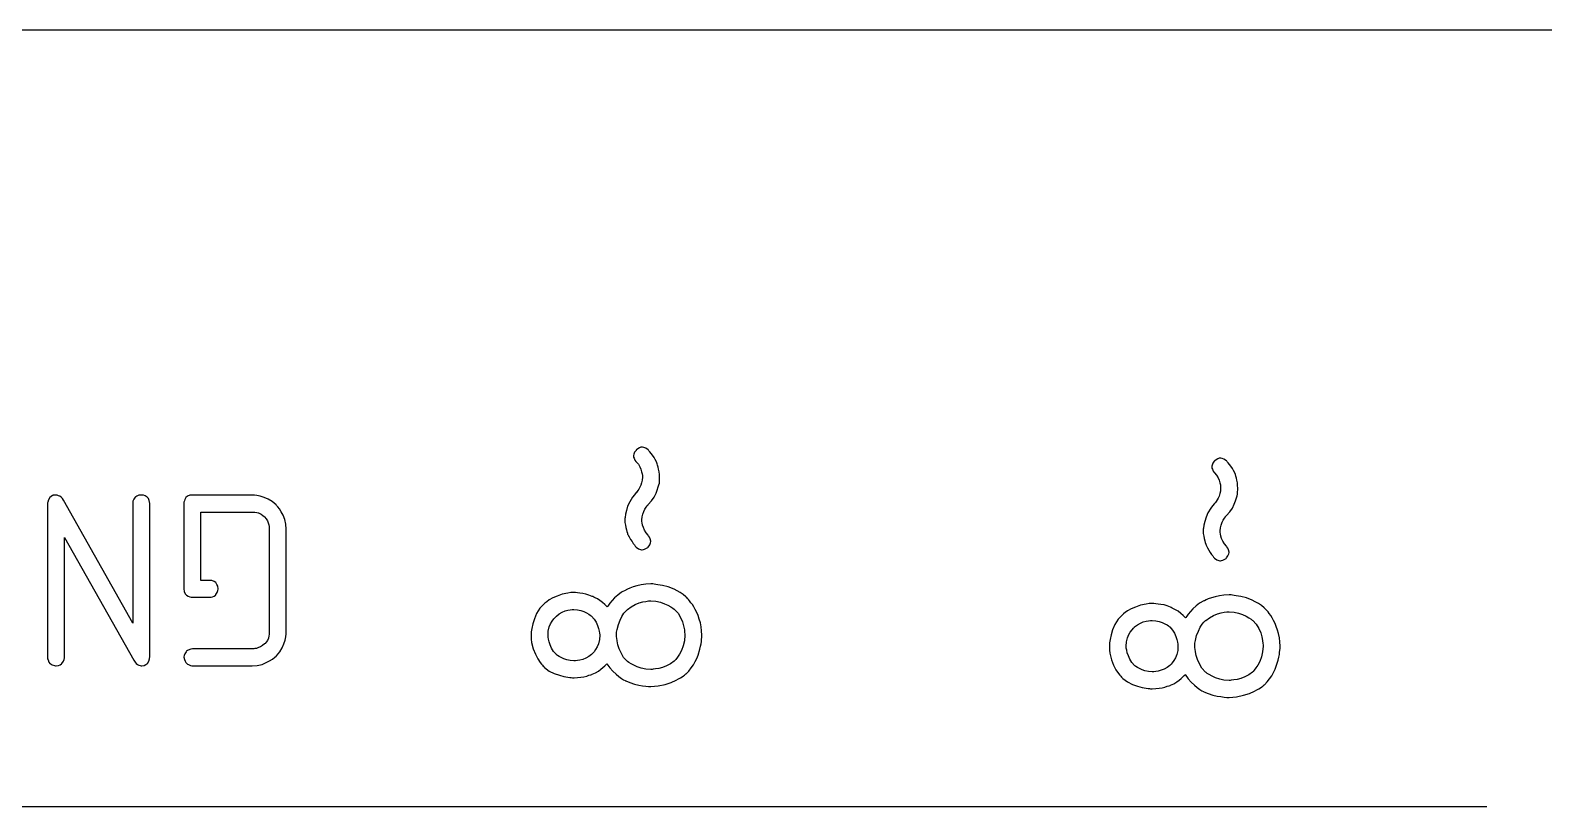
# Model space of a CAD drawing. Header units: inches. Extents: x 0 to 594, y -420 to 0.
# Drawn here: x 242.72 to 256.56, y -33.18 to -26.08 of the extents above; entities that cross this region are included whole.
import ezdxf

# ---------------------------------------------------------------- set-up
doc = ezdxf.new("R2010")
doc.units = ezdxf.units.IN
doc.header["$MEASUREMENT"] = 0

msp = doc.modelspace()

# ---------------------------------------------------------------- linework, layer by layer
at = {"color": 18, "true_color": 0x000000}
for p, q in [((271.562, -26.083), (156.562, -26.083)), ((248.305, -29.896), (248.293, -29.901)), ((248.316, -29.896), (248.305, -29.896)), ((248.321, -29.896), (248.316, -29.896)), ((248.333, -29.898), (248.321, -29.896)), ((248.24, -29.959), (248.238, -29.97)), ((248.238, -29.97), (248.238, -29.986)), ((248.238, -29.986), (248.242, -29.996)), ((248.247, -29.942), (248.24, -29.959)), ((248.242, -29.996), (248.249, -30.014)), ((248.261, -29.924), (248.247, -29.942)), ((248.249, -30.014), (248.258, -30.026)), ((248.258, -30.026), (248.261, -30.028)), ((248.265, -29.919), (248.261, -29.922)), ((248.261, -29.922), (248.261, -29.924)), ((248.261, -30.028), (248.263, -30.03)), ((248.263, -30.03), (248.282, -30.051)), ((248.277, -29.91), (248.265, -29.919)), ((248.293, -29.901), (248.277, -29.91)), ((248.349, -29.905), (248.333, -29.898)), ((248.372, -29.919), (248.349, -29.905)), ((248.374, -29.922), (248.372, -29.919)), ((248.379, -29.928), (248.374, -29.922)), ((248.388, -29.938), (248.379, -29.928)), ((248.4, -29.952), (248.388, -29.938)), ((248.411, -29.968), (248.4, -29.952)), ((248.425, -29.989), (248.411, -29.968)), ((248.437, -30.009), (248.425, -29.989)), ((248.451, -30.035), (248.437, -30.009)), ((253.549, -30.024), (253.535, -30.042)), ((253.554, -30.019), (253.549, -30.022)), ((253.549, -30.022), (253.549, -30.024)), ((253.566, -30.01), (253.554, -30.019)), ((253.582, -30.001), (253.566, -30.01)), ((253.593, -29.996), (253.582, -30.001)), ((253.605, -29.996), (253.593, -29.996)), ((253.609, -29.996), (253.605, -29.996)), ((253.621, -29.998), (253.609, -29.996)), ((253.637, -30.005), (253.621, -29.998)), ((253.66, -30.019), (253.637, -30.005)), ((253.663, -30.022), (253.66, -30.019)), ((253.667, -30.028), (253.663, -30.022)), ((253.677, -30.038), (253.667, -30.028)), ((248.282, -30.051), (248.296, -30.074)), ((248.296, -30.074), (248.305, -30.097)), ((248.305, -30.097), (248.312, -30.121)), ((248.312, -30.121), (248.316, -30.139)), ((248.316, -30.139), (248.319, -30.155)), ((248.319, -30.169), (248.316, -30.197)), ((248.319, -30.155), (248.319, -30.169)), ((248.451, -30.037), (248.451, -30.035)), ((248.455, -30.046), (248.451, -30.037)), ((248.457, -30.06), (248.455, -30.046)), ((248.462, -30.077), (248.457, -30.06)), ((248.467, -30.097), (248.462, -30.077)), ((248.471, -30.121), (248.467, -30.097)), ((248.474, -30.144), (248.471, -30.121)), ((248.476, -30.169), (248.474, -30.144)), ((248.474, -30.22), (248.476, -30.169)), ((253.529, -30.059), (253.526, -30.07)), ((253.526, -30.07), (253.526, -30.086)), ((253.526, -30.086), (253.531, -30.096)), ((253.535, -30.042), (253.529, -30.059)), ((253.531, -30.096), (253.538, -30.114)), ((253.538, -30.114), (253.547, -30.126)), ((253.547, -30.126), (253.549, -30.128)), ((253.549, -30.128), (253.552, -30.13)), ((253.552, -30.13), (253.57, -30.151)), ((253.57, -30.151), (253.584, -30.174)), ((253.688, -30.052), (253.677, -30.038)), ((253.7, -30.068), (253.688, -30.052)), ((253.714, -30.089), (253.7, -30.068)), ((253.725, -30.109), (253.714, -30.089)), ((253.739, -30.135), (253.725, -30.109)), ((253.739, -30.137), (253.739, -30.135)), ((253.744, -30.146), (253.739, -30.137)), ((253.746, -30.16), (253.744, -30.146)), ((253.751, -30.177), (253.746, -30.16)), ((248.263, -30.31), (248.245, -30.331)), ((248.265, -30.308), (248.263, -30.31)), ((248.27, -30.301), (248.265, -30.308)), ((248.277, -30.292), (248.27, -30.301)), ((248.286, -30.278), (248.277, -30.292)), ((248.296, -30.262), (248.286, -30.278)), ((248.305, -30.243), (248.296, -30.262)), ((248.312, -30.22), (248.305, -30.243)), ((248.316, -30.197), (248.312, -30.22)), ((248.444, -30.317), (248.455, -30.287)), ((248.455, -30.287), (248.464, -30.259)), ((248.464, -30.259), (248.469, -30.239)), ((248.469, -30.239), (248.474, -30.225)), ((248.474, -30.225), (248.474, -30.22)), ((253.584, -30.174), (253.593, -30.197)), ((253.593, -30.197), (253.6, -30.221)), ((253.6, -30.221), (253.605, -30.239)), ((253.605, -30.297), (253.6, -30.32)), ((253.605, -30.239), (253.607, -30.255)), ((253.607, -30.269), (253.605, -30.297)), ((253.607, -30.255), (253.607, -30.269)), ((253.755, -30.197), (253.751, -30.177)), ((253.76, -30.221), (253.755, -30.197)), ((253.762, -30.244), (253.76, -30.221)), ((253.765, -30.269), (253.762, -30.244)), ((253.762, -30.32), (253.765, -30.269)), ((242.88, -30.398), (242.878, -30.404)), ((242.878, -30.404), (242.878, -30.411)), ((242.878, -30.411), (242.878, -30.416)), ((242.878, -30.416), (242.878, -30.418)), ((242.878, -30.418), (242.878, -31.816)), ((242.887, -30.377), (242.88, -30.398)), ((242.901, -30.356), (242.887, -30.377)), ((242.924, -30.337), (242.901, -30.356)), ((242.927, -30.337), (242.924, -30.337)), ((242.931, -30.335), (242.927, -30.337)), ((242.941, -30.333), (242.931, -30.335)), ((242.959, -30.333), (242.941, -30.333)), ((242.968, -30.335), (242.959, -30.333)), ((242.978, -30.34), (242.968, -30.335)), ((242.991, -30.344), (242.978, -30.34)), ((243.003, -30.351), (242.991, -30.344)), ((243.015, -30.363), (243.003, -30.351)), ((243.026, -30.379), (243.015, -30.363)), ((243.658, -31.504), (243.026, -30.379)), ((243.66, -30.388), (243.658, -30.402)), ((243.658, -30.402), (243.658, -30.407)), ((243.658, -30.407), (243.658, -30.409)), ((243.658, -30.409), (243.658, -31.504)), ((243.667, -30.37), (243.66, -30.388)), ((243.681, -30.351), (243.667, -30.37)), ((243.686, -30.349), (243.681, -30.351)), ((243.695, -30.342), (243.686, -30.349)), ((243.713, -30.335), (243.695, -30.342)), ((243.737, -30.333), (243.713, -30.335)), ((243.741, -30.333), (243.737, -30.333)), ((243.755, -30.335), (243.741, -30.333)), ((243.771, -30.34), (243.755, -30.335)), ((243.79, -30.351), (243.771, -30.34)), ((243.794, -30.356), (243.79, -30.351)), ((243.801, -30.365), (243.794, -30.356)), ((243.808, -30.384), (243.801, -30.365)), ((243.813, -30.409), (243.808, -30.384)), ((243.813, -31.807), (243.813, -30.409)), ((244.13, -30.386), (244.125, -30.398)), ((244.125, -30.398), (244.125, -30.407)), ((244.125, -30.407), (244.125, -30.409)), ((244.125, -30.409), (244.125, -31.189)), ((244.135, -30.372), (244.13, -30.386)), ((244.144, -30.356), (244.135, -30.372)), ((244.158, -30.344), (244.144, -30.356)), ((244.179, -30.335), (244.158, -30.344)), ((244.204, -30.333), (244.179, -30.335)), ((244.762, -30.333), (244.204, -30.333)), ((244.771, -30.335), (244.762, -30.333)), ((244.794, -30.337), (244.771, -30.335)), ((244.824, -30.344), (244.794, -30.337)), ((244.859, -30.356), (244.824, -30.344)), ((244.896, -30.37), (244.859, -30.356)), ((244.933, -30.393), (244.896, -30.37)), ((244.97, -30.423), (244.933, -30.393)), ((244.974, -30.428), (244.97, -30.423)), ((244.984, -30.439), (244.974, -30.428)), ((245, -30.458), (244.984, -30.439)), ((248.184, -30.435), (248.173, -30.475)), ((248.203, -30.394), (248.184, -30.435)), ((248.228, -30.352), (248.203, -30.394)), ((248.245, -30.331), (248.228, -30.352)), ((248.342, -30.461), (248.353, -30.444)), ((248.353, -30.444), (248.363, -30.431)), ((248.363, -30.431), (248.37, -30.421)), ((248.37, -30.421), (248.372, -30.419)), ((248.372, -30.419), (248.402, -30.387)), ((248.402, -30.387), (248.425, -30.352)), ((248.425, -30.352), (248.444, -30.317)), ((253.533, -30.431), (253.517, -30.452)), ((253.552, -30.41), (253.533, -30.431)), ((253.554, -30.408), (253.552, -30.41)), ((253.559, -30.401), (253.554, -30.408)), ((253.566, -30.392), (253.559, -30.401)), ((253.575, -30.378), (253.566, -30.392)), ((253.584, -30.362), (253.575, -30.378)), ((253.593, -30.343), (253.584, -30.362)), ((253.6, -30.32), (253.593, -30.343)), ((253.714, -30.452), (253.732, -30.417)), ((253.732, -30.417), (253.744, -30.387)), ((253.744, -30.387), (253.753, -30.359)), ((253.753, -30.359), (253.758, -30.339)), ((253.758, -30.339), (253.762, -30.325)), ((253.762, -30.325), (253.762, -30.32)), ((244.28, -31.113), (244.28, -30.488)), ((244.28, -30.488), (244.752, -30.488)), ((244.752, -30.488), (244.773, -30.49)), ((244.773, -30.49), (244.792, -30.492)), ((244.792, -30.492), (244.808, -30.495)), ((244.808, -30.495), (244.81, -30.497)), ((244.81, -30.497), (244.813, -30.497)), ((244.813, -30.497), (244.831, -30.509)), ((244.831, -30.509), (244.847, -30.52)), ((244.847, -30.52), (244.859, -30.529)), ((244.859, -30.529), (244.863, -30.532)), ((244.863, -30.532), (244.877, -30.55)), ((244.877, -30.55), (244.889, -30.569)), ((244.889, -30.569), (244.896, -30.587)), ((244.896, -30.587), (244.903, -30.606)), ((245.016, -30.485), (245, -30.458)), ((245.032, -30.518), (245.016, -30.485)), ((245.049, -30.555), (245.032, -30.518)), ((245.058, -30.599), (245.049, -30.555)), ((248.161, -30.537), (248.159, -30.546)), ((248.159, -30.546), (248.159, -30.583)), ((248.159, -30.546), (248.159, -30.546)), ((248.159, -30.583), (248.164, -30.609)), ((248.164, -30.509), (248.161, -30.537)), ((248.173, -30.475), (248.164, -30.509)), ((248.314, -30.56), (248.316, -30.532)), ((248.314, -30.574), (248.314, -30.56)), ((248.316, -30.588), (248.314, -30.574)), ((248.316, -30.532), (248.323, -30.507)), ((248.321, -30.609), (248.316, -30.588)), ((248.323, -30.507), (248.333, -30.482)), ((248.333, -30.482), (248.342, -30.461)), ((253.461, -30.575), (253.452, -30.609)), ((253.473, -30.535), (253.461, -30.575)), ((253.491, -30.494), (253.473, -30.535)), ((253.517, -30.452), (253.491, -30.494)), ((253.612, -30.607), (253.621, -30.582)), ((253.621, -30.582), (253.63, -30.561)), ((253.63, -30.561), (253.642, -30.544)), ((253.642, -30.544), (253.651, -30.531)), ((253.651, -30.531), (253.658, -30.521)), ((253.658, -30.521), (253.66, -30.519)), ((253.66, -30.519), (253.69, -30.487)), ((253.69, -30.487), (253.714, -30.452)), ((243.033, -31.816), (243.033, -30.722)), ((243.033, -30.722), (243.667, -31.844)), ((244.903, -30.606), (244.905, -30.62)), ((244.905, -30.62), (244.907, -30.631)), ((244.907, -30.631), (244.907, -30.641)), ((244.907, -30.641), (244.907, -30.643)), ((244.907, -30.643), (244.907, -31.582)), ((245.062, -30.645), (245.058, -30.599)), ((245.062, -31.582), (245.062, -30.645)), ((248.164, -30.609), (248.168, -30.63)), ((248.168, -30.63), (248.173, -30.65)), ((248.173, -30.65), (248.177, -30.667)), ((248.177, -30.667), (248.182, -30.681)), ((248.182, -30.681), (248.184, -30.69)), ((248.184, -30.69), (248.187, -30.692)), ((248.187, -30.692), (248.198, -30.715)), ((248.198, -30.715), (248.21, -30.738)), ((248.328, -30.63), (248.321, -30.609)), ((248.339, -30.653), (248.328, -30.63)), ((248.353, -30.678), (248.339, -30.653)), ((248.372, -30.701), (248.353, -30.678)), ((248.376, -30.706), (248.372, -30.701)), ((248.383, -30.718), (248.376, -30.706)), ((248.39, -30.734), (248.383, -30.718)), ((253.45, -30.637), (253.448, -30.646)), ((253.448, -30.646), (253.448, -30.683)), ((253.448, -30.646), (253.448, -30.646)), ((253.448, -30.683), (253.452, -30.709)), ((253.452, -30.609), (253.45, -30.637)), ((253.452, -30.709), (253.457, -30.73)), ((253.603, -30.66), (253.605, -30.632)), ((253.603, -30.674), (253.603, -30.66)), ((253.605, -30.688), (253.603, -30.674)), ((253.605, -30.632), (253.612, -30.607)), ((253.609, -30.709), (253.605, -30.688)), ((253.616, -30.73), (253.609, -30.709)), ((248.21, -30.738), (248.224, -30.759)), ((248.224, -30.759), (248.235, -30.775)), ((248.235, -30.775), (248.247, -30.789)), ((248.247, -30.789), (248.254, -30.801)), ((248.254, -30.801), (248.261, -30.808)), ((248.261, -30.808), (248.263, -30.81)), ((248.263, -30.81), (248.284, -30.824)), ((248.284, -30.824), (248.3, -30.831)), ((248.3, -30.831), (248.312, -30.833)), ((248.312, -30.833), (248.314, -30.833)), ((248.314, -30.833), (248.316, -30.833)), ((248.316, -30.833), (248.328, -30.831)), ((248.328, -30.831), (248.339, -30.829)), ((248.339, -30.829), (248.356, -30.819)), ((248.356, -30.819), (248.367, -30.812)), ((248.367, -30.812), (248.372, -30.808)), ((248.372, -30.808), (248.386, -30.789)), ((248.386, -30.789), (248.393, -30.771)), ((248.395, -30.755), (248.39, -30.734)), ((248.393, -30.771), (248.395, -30.759)), ((248.395, -30.759), (248.395, -30.755)), ((253.457, -30.73), (253.461, -30.75)), ((253.461, -30.75), (253.466, -30.767)), ((253.466, -30.767), (253.471, -30.781)), ((253.471, -30.781), (253.473, -30.79)), ((253.473, -30.79), (253.475, -30.792)), ((253.475, -30.792), (253.487, -30.815)), ((253.487, -30.815), (253.498, -30.838)), ((253.498, -30.838), (253.512, -30.859)), ((253.512, -30.859), (253.524, -30.875)), ((253.628, -30.753), (253.616, -30.73)), ((253.642, -30.778), (253.628, -30.753)), ((253.66, -30.801), (253.642, -30.778)), ((253.665, -30.806), (253.66, -30.801)), ((253.672, -30.818), (253.665, -30.806)), ((253.679, -30.834), (253.672, -30.818)), ((253.684, -30.855), (253.679, -30.834)), ((253.681, -30.871), (253.684, -30.859)), ((253.684, -30.859), (253.684, -30.855)), ((253.524, -30.875), (253.535, -30.889)), ((253.535, -30.889), (253.542, -30.901)), ((253.542, -30.901), (253.549, -30.908)), ((253.549, -30.908), (253.552, -30.91)), ((253.552, -30.91), (253.572, -30.924)), ((253.572, -30.924), (253.589, -30.931)), ((253.589, -30.931), (253.6, -30.933)), ((253.6, -30.933), (253.603, -30.933)), ((253.603, -30.933), (253.605, -30.933)), ((253.605, -30.933), (253.616, -30.931)), ((253.616, -30.931), (253.628, -30.929)), ((253.628, -30.929), (253.644, -30.919)), ((253.644, -30.919), (253.656, -30.912)), ((253.656, -30.912), (253.66, -30.908)), ((253.66, -30.908), (253.674, -30.889)), ((253.674, -30.889), (253.681, -30.871)), ((244.366, -31.113), (244.28, -31.113)), ((244.38, -31.115), (244.366, -31.113)), ((244.401, -31.122), (244.38, -31.115)), ((244.419, -31.133), (244.401, -31.122)), ((244.421, -31.138), (244.419, -31.133)), ((244.428, -31.15), (244.421, -31.138)), ((244.125, -31.189), (244.128, -31.214)), ((244.128, -31.214), (244.137, -31.235)), ((244.137, -31.235), (244.151, -31.249)), ((244.151, -31.249), (244.165, -31.258)), ((244.165, -31.258), (244.179, -31.263)), ((244.179, -31.263), (244.192, -31.268)), ((244.192, -31.268), (244.375, -31.268)), ((244.375, -31.268), (244.387, -31.263)), ((244.387, -31.263), (244.403, -31.256)), ((244.403, -31.256), (244.415, -31.247)), ((244.415, -31.247), (244.419, -31.244)), ((244.419, -31.242), (244.431, -31.224)), ((244.419, -31.244), (244.419, -31.242)), ((244.435, -31.166), (244.428, -31.15)), ((244.431, -31.224), (244.435, -31.205)), ((244.438, -31.189), (244.435, -31.166)), ((244.435, -31.205), (244.438, -31.194)), ((244.438, -31.191), (244.438, -31.189)), ((244.438, -31.194), (244.438, -31.191)), ((247.5, -31.273), (247.467, -31.291)), ((247.539, -31.257), (247.5, -31.273)), ((247.585, -31.24), (247.539, -31.257)), ((247.636, -31.229), (247.585, -31.24)), ((247.664, -31.224), (247.636, -31.229)), ((247.694, -31.224), (247.664, -31.224)), ((247.699, -31.224), (247.694, -31.224)), ((247.708, -31.224), (247.699, -31.224)), ((247.726, -31.227), (247.708, -31.224)), ((247.747, -31.229), (247.726, -31.227)), ((247.773, -31.234), (247.747, -31.229)), ((247.8, -31.238), (247.773, -31.234)), ((247.83, -31.247), (247.8, -31.238)), ((247.86, -31.259), (247.83, -31.247)), ((247.865, -31.261), (247.86, -31.259)), ((247.874, -31.266), (247.865, -31.261)), ((247.888, -31.273), (247.874, -31.266)), ((247.907, -31.282), (247.888, -31.273)), ((248.064, -31.273), (248.041, -31.298)), ((248.094, -31.247), (248.064, -31.273)), ((248.127, -31.222), (248.094, -31.247)), ((248.166, -31.201), (248.127, -31.222)), ((248.171, -31.199), (248.166, -31.201)), ((248.184, -31.192), (248.171, -31.199)), ((248.205, -31.183), (248.184, -31.192)), ((248.235, -31.173), (248.205, -31.183)), ((248.268, -31.164), (248.235, -31.173)), ((248.307, -31.155), (248.268, -31.164)), ((248.349, -31.148), (248.307, -31.155)), ((248.395, -31.146), (248.349, -31.148)), ((248.397, -31.146), (248.395, -31.146)), ((248.404, -31.146), (248.397, -31.146)), ((248.414, -31.146), (248.404, -31.146)), ((248.425, -31.148), (248.414, -31.146)), ((248.441, -31.15), (248.425, -31.148)), ((248.46, -31.153), (248.441, -31.15)), ((248.504, -31.16), (248.46, -31.153)), ((248.555, -31.173), (248.504, -31.16)), ((248.608, -31.194), (248.555, -31.173)), ((248.636, -31.208), (248.608, -31.194)), ((248.663, -31.224), (248.636, -31.208)), ((248.691, -31.243), (248.663, -31.224)), ((248.717, -31.264), (248.691, -31.243)), ((248.719, -31.266), (248.717, -31.264)), ((248.724, -31.271), (248.719, -31.266)), ((248.731, -31.278), (248.724, -31.271)), ((248.74, -31.287), (248.731, -31.278)), ((253.524, -31.273), (253.494, -31.283)), ((253.556, -31.264), (253.524, -31.273)), ((253.596, -31.255), (253.556, -31.264)), ((253.637, -31.248), (253.596, -31.255)), ((253.684, -31.246), (253.637, -31.248)), ((253.686, -31.246), (253.684, -31.246)), ((253.693, -31.246), (253.686, -31.246)), ((253.702, -31.246), (253.693, -31.246)), ((253.714, -31.248), (253.702, -31.246)), ((253.73, -31.25), (253.714, -31.248)), ((253.748, -31.253), (253.73, -31.25)), ((253.792, -31.26), (253.748, -31.253)), ((253.843, -31.273), (253.792, -31.26)), ((253.896, -31.294), (253.843, -31.273)), ((247.351, -31.416), (247.331, -31.465)), ((247.365, -31.391), (247.351, -31.416)), ((247.382, -31.368), (247.365, -31.391)), ((247.402, -31.345), (247.382, -31.368)), ((247.423, -31.324), (247.402, -31.345)), ((247.425, -31.321), (247.423, -31.324)), ((247.428, -31.319), (247.425, -31.321)), ((247.435, -31.315), (247.428, -31.319)), ((247.444, -31.308), (247.435, -31.315)), ((247.467, -31.291), (247.444, -31.308)), ((247.532, -31.439), (247.557, -31.419)), ((247.557, -31.419), (247.585, -31.405)), ((247.585, -31.405), (247.611, -31.393)), ((247.611, -31.393), (247.636, -31.386)), ((247.636, -31.386), (247.659, -31.382)), ((247.659, -31.382), (247.675, -31.379)), ((247.675, -31.379), (247.687, -31.379)), ((247.687, -31.379), (247.692, -31.379)), ((247.692, -31.379), (247.726, -31.382)), ((247.726, -31.382), (247.756, -31.389)), ((247.756, -31.389), (247.784, -31.398)), ((247.784, -31.398), (247.807, -31.409)), ((247.807, -31.409), (247.828, -31.421)), ((247.93, -31.296), (247.907, -31.282)), ((247.953, -31.315), (247.93, -31.296)), ((247.976, -31.333), (247.953, -31.315)), ((247.997, -31.356), (247.976, -31.333)), ((247.999, -31.352), (247.997, -31.354)), ((247.997, -31.354), (247.997, -31.356)), ((248.009, -31.34), (247.999, -31.352)), ((248.022, -31.321), (248.009, -31.34)), ((248.041, -31.298), (248.022, -31.321)), ((248.131, -31.442), (248.15, -31.414)), ((248.15, -31.414), (248.166, -31.396)), ((248.166, -31.396), (248.177, -31.384)), ((248.177, -31.384), (248.18, -31.379)), ((248.18, -31.379), (248.182, -31.379)), ((248.182, -31.379), (248.217, -31.354)), ((248.217, -31.354), (248.254, -31.333)), ((248.254, -31.333), (248.289, -31.319)), ((248.289, -31.319), (248.323, -31.31)), ((248.323, -31.31), (248.351, -31.305)), ((248.351, -31.305), (248.374, -31.301)), ((248.374, -31.301), (248.383, -31.301)), ((248.383, -31.301), (248.39, -31.301)), ((248.39, -31.301), (248.393, -31.301)), ((248.393, -31.301), (248.395, -31.301)), ((248.395, -31.301), (248.441, -31.303)), ((248.441, -31.303), (248.483, -31.312)), ((248.483, -31.312), (248.52, -31.326)), ((248.52, -31.326), (248.552, -31.34)), ((248.552, -31.34), (248.578, -31.354)), ((248.578, -31.354), (248.596, -31.368)), ((248.596, -31.368), (248.608, -31.377)), ((248.608, -31.377), (248.613, -31.379)), ((248.613, -31.379), (248.645, -31.414)), ((248.645, -31.414), (248.668, -31.453)), ((248.751, -31.301), (248.74, -31.287)), ((248.763, -31.317), (248.751, -31.301)), ((248.777, -31.335), (248.763, -31.317)), ((248.788, -31.356), (248.777, -31.335)), ((248.802, -31.379), (248.788, -31.356)), ((248.816, -31.407), (248.802, -31.379)), ((248.828, -31.435), (248.816, -31.407)), ((252.723, -31.415), (252.716, -31.419)), ((252.733, -31.408), (252.723, -31.415)), ((252.756, -31.391), (252.733, -31.408)), ((252.788, -31.373), (252.756, -31.391)), ((252.827, -31.357), (252.788, -31.373)), ((252.874, -31.34), (252.827, -31.357)), ((252.925, -31.329), (252.874, -31.34)), ((252.952, -31.324), (252.925, -31.329)), ((252.982, -31.324), (252.952, -31.324)), ((252.987, -31.324), (252.982, -31.324)), ((252.996, -31.324), (252.987, -31.324)), ((253.015, -31.327), (252.996, -31.324)), ((253.036, -31.329), (253.015, -31.327)), ((253.061, -31.334), (253.036, -31.329)), ((253.089, -31.338), (253.061, -31.334)), ((253.119, -31.347), (253.089, -31.338)), ((253.149, -31.359), (253.119, -31.347)), ((253.154, -31.361), (253.149, -31.359)), ((253.163, -31.366), (253.154, -31.361)), ((253.177, -31.373), (253.163, -31.366)), ((253.195, -31.382), (253.177, -31.373)), ((253.218, -31.396), (253.195, -31.382)), ((253.242, -31.415), (253.218, -31.396)), ((253.265, -31.433), (253.242, -31.415)), ((253.33, -31.398), (253.311, -31.421)), ((253.353, -31.373), (253.33, -31.398)), ((253.383, -31.347), (253.353, -31.373)), ((253.415, -31.322), (253.383, -31.347)), ((253.454, -31.301), (253.415, -31.322)), ((253.459, -31.299), (253.454, -31.301)), ((253.473, -31.292), (253.459, -31.299)), ((253.494, -31.283), (253.473, -31.292)), ((253.577, -31.419), (253.612, -31.41)), ((253.612, -31.41), (253.64, -31.405)), ((253.64, -31.405), (253.663, -31.401)), ((253.663, -31.401), (253.672, -31.401)), ((253.672, -31.401), (253.679, -31.401)), ((253.679, -31.401), (253.681, -31.401)), ((253.681, -31.401), (253.684, -31.401)), ((253.684, -31.401), (253.73, -31.403)), ((253.73, -31.403), (253.771, -31.412)), ((253.771, -31.412), (253.808, -31.426)), ((253.924, -31.308), (253.896, -31.294)), ((253.952, -31.324), (253.924, -31.308)), ((253.98, -31.343), (253.952, -31.324)), ((254.005, -31.364), (253.98, -31.343)), ((254.007, -31.366), (254.005, -31.364)), ((254.012, -31.371), (254.007, -31.366)), ((254.019, -31.378), (254.012, -31.371)), ((254.028, -31.387), (254.019, -31.378)), ((254.04, -31.401), (254.028, -31.387)), ((254.051, -31.417), (254.04, -31.401)), ((254.065, -31.435), (254.051, -31.417)), ((247.307, -31.553), (247.305, -31.569)), ((247.317, -31.511), (247.307, -31.553)), ((247.331, -31.465), (247.317, -31.511)), ((247.458, -31.576), (247.467, -31.539)), ((247.467, -31.539), (247.479, -31.509)), ((247.479, -31.509), (247.493, -31.486)), ((247.493, -31.486), (247.509, -31.465)), ((247.509, -31.465), (247.52, -31.451)), ((247.52, -31.451), (247.53, -31.442)), ((247.53, -31.442), (247.532, -31.439)), ((247.828, -31.421), (247.842, -31.43)), ((247.842, -31.43), (247.851, -31.437)), ((247.851, -31.437), (247.854, -31.439)), ((247.854, -31.439), (247.879, -31.467)), ((247.879, -31.467), (247.895, -31.495)), ((247.895, -31.495), (247.909, -31.525)), ((247.909, -31.525), (247.918, -31.553)), ((247.918, -31.553), (247.923, -31.578)), ((248.087, -31.562), (248.099, -31.516)), ((248.099, -31.516), (248.115, -31.477)), ((248.115, -31.477), (248.131, -31.442)), ((248.668, -31.453), (248.684, -31.493)), ((248.684, -31.493), (248.696, -31.53)), ((248.696, -31.53), (248.703, -31.564)), ((248.839, -31.467), (248.828, -31.435)), ((248.849, -31.5), (248.839, -31.467)), ((248.855, -31.537), (248.849, -31.5)), ((248.86, -31.574), (248.855, -31.537)), ((252.64, -31.516), (252.619, -31.565)), ((252.654, -31.491), (252.64, -31.516)), ((252.67, -31.468), (252.654, -31.491)), ((252.691, -31.445), (252.67, -31.468)), ((252.712, -31.424), (252.691, -31.445)), ((252.714, -31.421), (252.712, -31.424)), ((252.716, -31.419), (252.714, -31.421)), ((252.797, -31.565), (252.809, -31.551)), ((252.809, -31.551), (252.818, -31.542)), ((252.818, -31.542), (252.82, -31.539)), ((252.82, -31.539), (252.846, -31.519)), ((252.846, -31.519), (252.874, -31.505)), ((252.874, -31.505), (252.899, -31.493)), ((252.899, -31.493), (252.925, -31.486)), ((252.925, -31.486), (252.948, -31.482)), ((252.948, -31.482), (252.964, -31.479)), ((252.964, -31.479), (252.975, -31.479)), ((252.975, -31.479), (252.98, -31.479)), ((252.98, -31.479), (253.015, -31.482)), ((253.015, -31.482), (253.045, -31.489)), ((253.045, -31.489), (253.073, -31.498)), ((253.073, -31.498), (253.096, -31.509)), ((253.096, -31.509), (253.117, -31.521)), ((253.117, -31.521), (253.131, -31.53)), ((253.131, -31.53), (253.14, -31.537)), ((253.14, -31.537), (253.142, -31.539)), ((253.142, -31.539), (253.168, -31.567)), ((253.286, -31.456), (253.265, -31.433)), ((253.288, -31.452), (253.286, -31.454)), ((253.286, -31.454), (253.286, -31.456)), ((253.297, -31.44), (253.288, -31.452)), ((253.311, -31.421), (253.297, -31.44)), ((253.404, -31.577), (253.42, -31.542)), ((253.42, -31.542), (253.438, -31.514)), ((253.438, -31.514), (253.454, -31.496)), ((253.454, -31.496), (253.466, -31.484)), ((253.466, -31.484), (253.468, -31.479)), ((253.468, -31.479), (253.471, -31.479)), ((253.471, -31.479), (253.505, -31.454)), ((253.505, -31.454), (253.542, -31.433)), ((253.542, -31.433), (253.577, -31.419)), ((253.808, -31.426), (253.841, -31.44)), ((253.841, -31.44), (253.866, -31.454)), ((253.866, -31.454), (253.885, -31.468)), ((253.885, -31.468), (253.896, -31.477)), ((253.896, -31.477), (253.901, -31.479)), ((253.901, -31.479), (253.933, -31.514)), ((253.933, -31.514), (253.957, -31.553)), ((253.957, -31.553), (253.973, -31.593)), ((254.077, -31.456), (254.065, -31.435)), ((254.091, -31.479), (254.077, -31.456)), ((254.105, -31.507), (254.091, -31.479)), ((254.116, -31.535), (254.105, -31.507)), ((254.128, -31.567), (254.116, -31.535)), ((244.863, -31.693), (244.845, -31.71)), ((244.868, -31.689), (244.863, -31.693)), ((244.877, -31.679), (244.868, -31.689)), ((244.889, -31.663), (244.877, -31.679)), ((244.898, -31.642), (244.889, -31.663)), ((244.9, -31.638), (244.898, -31.64)), ((244.898, -31.64), (244.898, -31.642)), ((244.903, -31.624), (244.9, -31.638)), ((244.905, -31.605), (244.903, -31.624)), ((244.907, -31.582), (244.905, -31.605)), ((245.025, -31.73), (245.039, -31.693)), ((245.039, -31.693), (245.051, -31.659)), ((245.051, -31.659), (245.058, -31.629)), ((245.058, -31.629), (245.06, -31.603)), ((245.06, -31.603), (245.062, -31.594)), ((245.062, -31.585), (245.062, -31.582)), ((245.062, -31.589), (245.062, -31.585)), ((245.062, -31.594), (245.062, -31.589)), ((247.303, -31.585), (247.301, -31.597)), ((247.301, -31.597), (247.301, -31.615)), ((247.301, -31.597), (247.301, -31.597)), ((247.301, -31.615), (247.303, -31.65)), ((247.305, -31.569), (247.303, -31.585)), ((247.303, -31.65), (247.305, -31.68)), ((247.305, -31.68), (247.319, -31.74)), ((247.456, -31.615), (247.458, -31.576)), ((247.456, -31.632), (247.456, -31.615)), ((247.46, -31.652), (247.456, -31.632)), ((247.458, -31.576), (247.458, -31.576)), ((247.465, -31.676), (247.46, -31.652)), ((247.474, -31.703), (247.465, -31.676)), ((247.916, -31.692), (247.904, -31.722)), ((247.925, -31.655), (247.916, -31.692)), ((247.923, -31.578), (247.925, -31.597)), ((247.925, -31.597), (247.928, -31.611)), ((247.928, -31.615), (247.925, -31.655)), ((247.928, -31.611), (247.928, -31.615)), ((248.083, -31.588), (248.087, -31.562)), ((248.083, -31.629), (248.083, -31.588)), ((248.085, -31.641), (248.083, -31.629)), ((248.087, -31.666), (248.085, -31.641)), ((248.087, -31.562), (248.087, -31.562)), ((248.094, -31.701), (248.087, -31.666)), ((248.703, -31.666), (248.691, -31.713)), ((248.703, -31.564), (248.705, -31.59)), ((248.707, -31.615), (248.703, -31.666)), ((248.705, -31.59), (248.707, -31.601)), ((248.707, -31.601), (248.707, -31.615)), ((248.851, -31.715), (248.855, -31.692)), ((248.855, -31.692), (248.858, -31.671)), ((248.858, -31.671), (248.86, -31.652)), ((248.862, -31.615), (248.86, -31.574)), ((248.86, -31.652), (248.862, -31.636)), ((248.862, -31.636), (248.862, -31.615)), ((252.591, -31.685), (252.589, -31.697)), ((252.594, -31.669), (252.591, -31.685)), ((252.596, -31.653), (252.594, -31.669)), ((252.605, -31.611), (252.596, -31.653)), ((252.619, -31.565), (252.605, -31.611)), ((252.744, -31.715), (252.746, -31.676)), ((252.746, -31.676), (252.756, -31.639)), ((252.746, -31.676), (252.746, -31.676)), ((252.756, -31.639), (252.767, -31.609)), ((252.767, -31.609), (252.781, -31.586)), ((252.781, -31.586), (252.797, -31.565)), ((253.168, -31.567), (253.184, -31.595)), ((253.184, -31.595), (253.198, -31.625)), ((253.198, -31.625), (253.207, -31.653)), ((253.207, -31.653), (253.211, -31.678)), ((253.211, -31.678), (253.214, -31.697)), ((253.371, -31.688), (253.376, -31.662)), ((253.371, -31.729), (253.371, -31.688)), ((253.376, -31.662), (253.387, -31.616)), ((253.376, -31.662), (253.376, -31.662)), ((253.387, -31.616), (253.404, -31.577)), ((253.973, -31.593), (253.984, -31.63)), ((253.984, -31.63), (253.991, -31.664)), ((253.991, -31.664), (253.994, -31.69)), ((253.994, -31.69), (253.996, -31.701)), ((254.137, -31.6), (254.128, -31.567)), ((254.144, -31.637), (254.137, -31.6)), ((254.149, -31.674), (254.144, -31.637)), ((254.151, -31.715), (254.149, -31.674)), ((242.878, -31.816), (242.878, -31.83)), ((242.878, -31.83), (242.883, -31.841)), ((243.031, -31.835), (243.033, -31.821)), ((243.033, -31.818), (243.033, -31.816)), ((243.033, -31.821), (243.033, -31.818)), ((243.804, -31.851), (243.811, -31.83)), ((243.811, -31.821), (243.813, -31.814)), ((243.811, -31.83), (243.811, -31.821)), ((243.813, -31.809), (243.813, -31.807)), ((243.813, -31.814), (243.813, -31.809)), ((244.128, -31.8), (244.125, -31.811)), ((244.125, -31.811), (244.125, -31.816)), ((244.125, -31.816), (244.13, -31.837)), ((244.135, -31.784), (244.128, -31.8)), ((244.146, -31.765), (244.135, -31.784)), ((244.148, -31.76), (244.146, -31.765)), ((244.16, -31.754), (244.148, -31.76)), ((244.179, -31.744), (244.16, -31.754)), ((244.19, -31.742), (244.179, -31.744)), ((244.204, -31.74), (244.19, -31.742)), ((244.764, -31.74), (244.204, -31.74)), ((244.775, -31.737), (244.764, -31.74)), ((244.789, -31.735), (244.775, -31.737)), ((244.808, -31.728), (244.789, -31.735)), ((244.826, -31.721), (244.808, -31.728)), ((244.845, -31.71), (244.826, -31.721)), ((244.91, -31.848), (244.937, -31.832)), ((244.937, -31.832), (244.956, -31.816)), ((244.956, -31.816), (244.968, -31.807)), ((244.968, -31.807), (244.972, -31.802)), ((244.972, -31.802), (245.002, -31.767)), ((245.002, -31.767), (245.025, -31.73)), ((247.319, -31.74), (247.34, -31.789)), ((247.34, -31.789), (247.361, -31.831)), ((247.361, -31.831), (247.384, -31.865)), ((247.488, -31.733), (247.474, -31.703)), ((247.506, -31.763), (247.488, -31.733)), ((247.532, -31.791), (247.506, -31.763)), ((247.534, -31.794), (247.532, -31.791)), ((247.543, -31.8), (247.534, -31.794)), ((247.557, -31.81), (247.543, -31.8)), ((247.576, -31.819), (247.557, -31.81)), ((247.601, -31.831), (247.576, -31.819)), ((247.627, -31.84), (247.601, -31.831)), ((247.8, -31.824), (247.775, -31.835)), ((247.828, -31.81), (247.8, -31.824)), ((247.854, -31.791), (247.828, -31.81)), ((247.856, -31.789), (247.854, -31.791)), ((247.865, -31.78), (247.856, -31.789)), ((247.877, -31.766), (247.865, -31.78)), ((247.891, -31.745), (247.877, -31.766)), ((247.904, -31.722), (247.891, -31.745)), ((248.106, -31.738), (248.094, -31.701)), ((248.124, -31.777), (248.106, -31.738)), ((248.147, -31.817), (248.124, -31.777)), ((248.18, -31.851), (248.147, -31.817)), ((248.64, -31.814), (248.626, -31.835)), ((248.659, -31.789), (248.64, -31.814)), ((248.677, -31.754), (248.659, -31.789)), ((248.691, -31.713), (248.677, -31.754)), ((248.802, -31.856), (248.816, -31.826)), ((248.816, -31.826), (248.828, -31.798)), ((248.828, -31.798), (248.844, -31.743)), ((248.844, -31.743), (248.851, -31.715)), ((252.589, -31.697), (252.589, -31.715)), ((252.589, -31.697), (252.589, -31.697)), ((252.589, -31.715), (252.591, -31.75)), ((252.591, -31.75), (252.594, -31.78)), ((252.594, -31.78), (252.608, -31.84)), ((252.744, -31.732), (252.744, -31.715)), ((252.749, -31.752), (252.744, -31.732)), ((252.753, -31.776), (252.749, -31.752)), ((252.763, -31.803), (252.753, -31.776)), ((252.776, -31.833), (252.763, -31.803)), ((252.795, -31.863), (252.776, -31.833)), ((253.193, -31.822), (253.179, -31.845)), ((253.205, -31.792), (253.193, -31.822)), ((253.214, -31.755), (253.205, -31.792)), ((253.214, -31.697), (253.216, -31.711)), ((253.216, -31.715), (253.214, -31.755)), ((253.216, -31.711), (253.216, -31.715)), ((253.373, -31.741), (253.371, -31.729)), ((253.376, -31.766), (253.373, -31.741)), ((253.383, -31.801), (253.376, -31.766)), ((253.394, -31.838), (253.383, -31.801)), ((253.98, -31.813), (253.966, -31.854)), ((253.991, -31.766), (253.98, -31.813)), ((253.996, -31.715), (253.991, -31.766)), ((253.996, -31.701), (253.996, -31.715)), ((254.132, -31.843), (254.139, -31.815)), ((254.139, -31.815), (254.144, -31.792)), ((254.144, -31.792), (254.146, -31.771)), ((254.146, -31.771), (254.149, -31.752)), ((254.149, -31.752), (254.151, -31.736)), ((254.151, -31.736), (254.151, -31.715)), ((242.883, -31.841), (242.89, -31.86)), ((242.89, -31.86), (242.899, -31.872)), ((242.899, -31.872), (242.901, -31.874)), ((242.901, -31.874), (242.904, -31.874)), ((242.904, -31.874), (242.922, -31.885)), ((242.922, -31.885), (242.941, -31.892)), ((242.941, -31.892), (242.952, -31.895)), ((242.952, -31.895), (242.957, -31.895)), ((242.952, -31.895), (242.952, -31.895)), ((242.957, -31.895), (242.978, -31.892)), ((242.978, -31.892), (242.994, -31.885)), ((242.994, -31.885), (243.005, -31.876)), ((243.005, -31.876), (243.01, -31.874)), ((243.01, -31.874), (243.024, -31.853)), ((243.024, -31.853), (243.031, -31.835)), ((243.667, -31.844), (243.679, -31.86)), ((243.679, -31.86), (243.69, -31.874)), ((243.69, -31.874), (243.702, -31.883)), ((243.702, -31.883), (243.713, -31.888)), ((243.713, -31.888), (243.725, -31.892)), ((243.725, -31.892), (243.734, -31.895)), ((243.734, -31.895), (243.741, -31.895)), ((243.741, -31.895), (243.762, -31.89)), ((243.762, -31.89), (243.778, -31.883)), ((243.778, -31.883), (243.787, -31.876)), ((243.787, -31.876), (243.792, -31.872)), ((243.792, -31.872), (243.804, -31.851)), ((244.13, -31.837), (244.137, -31.853)), ((244.137, -31.853), (244.144, -31.865)), ((244.144, -31.865), (244.148, -31.869)), ((244.148, -31.869), (244.158, -31.878)), ((244.158, -31.878), (244.167, -31.883)), ((244.167, -31.883), (244.185, -31.892)), ((244.185, -31.892), (244.199, -31.895)), ((244.199, -31.895), (244.75, -31.895)), ((244.199, -31.895), (244.199, -31.895)), ((244.75, -31.895), (244.796, -31.89)), ((244.796, -31.89), (244.84, -31.881)), ((244.84, -31.881), (244.877, -31.865)), ((244.877, -31.865), (244.91, -31.848)), ((247.384, -31.865), (247.395, -31.879)), ((247.395, -31.879), (247.405, -31.888)), ((247.405, -31.888), (247.412, -31.898)), ((247.412, -31.898), (247.419, -31.905)), ((247.419, -31.905), (247.421, -31.907)), ((247.421, -31.907), (247.423, -31.909)), ((247.423, -31.909), (247.467, -31.942)), ((247.467, -31.942), (247.513, -31.965)), ((247.513, -31.965), (247.56, -31.981)), ((247.659, -31.847), (247.627, -31.84)), ((247.692, -31.849), (247.659, -31.847)), ((247.696, -31.849), (247.692, -31.849)), ((247.708, -31.849), (247.696, -31.849)), ((247.726, -31.847), (247.708, -31.849)), ((247.747, -31.842), (247.726, -31.847)), ((247.775, -31.835), (247.747, -31.842)), ((247.856, -31.974), (247.86, -31.972)), ((247.86, -31.972), (247.891, -31.958)), ((247.891, -31.958), (247.916, -31.942)), ((247.916, -31.942), (247.939, -31.925)), ((247.939, -31.925), (247.958, -31.909)), ((247.958, -31.909), (247.974, -31.895)), ((247.974, -31.895), (247.985, -31.884)), ((247.985, -31.884), (247.992, -31.877)), ((247.992, -31.877), (247.995, -31.875)), ((247.995, -31.875), (248.02, -31.912)), ((248.02, -31.912), (248.048, -31.944)), ((248.048, -31.944), (248.078, -31.972)), ((248.078, -31.972), (248.103, -31.993)), ((248.184, -31.854), (248.18, -31.851)), ((248.196, -31.863), (248.184, -31.854)), ((248.215, -31.875), (248.196, -31.863)), ((248.24, -31.888), (248.215, -31.875)), ((248.272, -31.905), (248.24, -31.888)), ((248.309, -31.916), (248.272, -31.905)), ((248.349, -31.925), (248.309, -31.916)), ((248.395, -31.928), (248.349, -31.925)), ((248.397, -31.928), (248.395, -31.928)), ((248.4, -31.928), (248.397, -31.928)), ((248.407, -31.928), (248.4, -31.928)), ((248.416, -31.925), (248.407, -31.928)), ((248.439, -31.923), (248.416, -31.925)), ((248.469, -31.918), (248.439, -31.923)), ((248.504, -31.909), (248.469, -31.918)), ((248.538, -31.895), (248.504, -31.909)), ((248.575, -31.877), (248.538, -31.895)), ((248.61, -31.851), (248.575, -31.877)), ((248.615, -31.847), (248.61, -31.851)), ((248.626, -31.835), (248.615, -31.847)), ((248.705, -31.979), (248.712, -31.972)), ((248.712, -31.972), (248.717, -31.969)), ((248.717, -31.969), (248.719, -31.967)), ((248.719, -31.967), (248.744, -31.942)), ((248.744, -31.942), (248.765, -31.914)), ((248.765, -31.914), (248.786, -31.886)), ((248.786, -31.886), (248.802, -31.856)), ((252.608, -31.84), (252.628, -31.889)), ((252.628, -31.889), (252.649, -31.931)), ((252.649, -31.931), (252.672, -31.965)), ((252.672, -31.965), (252.684, -31.979)), ((252.82, -31.891), (252.795, -31.863)), ((252.823, -31.894), (252.82, -31.891)), ((252.832, -31.9), (252.823, -31.894)), ((252.846, -31.91), (252.832, -31.9)), ((252.864, -31.919), (252.846, -31.91)), ((252.89, -31.931), (252.864, -31.919)), ((252.915, -31.94), (252.89, -31.931)), ((252.948, -31.947), (252.915, -31.94)), ((252.98, -31.949), (252.948, -31.947)), ((252.985, -31.949), (252.98, -31.949)), ((252.996, -31.949), (252.985, -31.949)), ((253.015, -31.947), (252.996, -31.949)), ((253.036, -31.942), (253.015, -31.947)), ((253.063, -31.935), (253.036, -31.942)), ((253.089, -31.924), (253.063, -31.935)), ((253.117, -31.91), (253.089, -31.924)), ((253.142, -31.891), (253.117, -31.91)), ((253.144, -31.889), (253.142, -31.891)), ((253.154, -31.88), (253.144, -31.889)), ((253.165, -31.866), (253.154, -31.88)), ((253.179, -31.845), (253.165, -31.866)), ((253.413, -31.877), (253.394, -31.838)), ((253.436, -31.917), (253.413, -31.877)), ((253.468, -31.951), (253.436, -31.917)), ((253.473, -31.954), (253.468, -31.951)), ((253.485, -31.963), (253.473, -31.954)), ((253.503, -31.975), (253.485, -31.963)), ((253.899, -31.951), (253.864, -31.977)), ((253.903, -31.947), (253.899, -31.951)), ((253.915, -31.935), (253.903, -31.947)), ((253.929, -31.914), (253.915, -31.935)), ((253.947, -31.889), (253.929, -31.914)), ((253.966, -31.854), (253.947, -31.889)), ((254.075, -31.986), (254.091, -31.956)), ((254.091, -31.956), (254.105, -31.926)), ((254.105, -31.926), (254.116, -31.898)), ((254.116, -31.898), (254.132, -31.843)), ((247.56, -31.981), (247.601, -31.993)), ((247.601, -31.993), (247.638, -31.999)), ((247.638, -31.999), (247.655, -32.002)), ((247.655, -32.002), (247.668, -32.002)), ((247.668, -32.002), (247.678, -32.004)), ((247.678, -32.004), (247.687, -32.004)), ((247.687, -32.004), (247.692, -32.004)), ((247.692, -32.004), (247.694, -32.004)), ((247.694, -32.004), (247.726, -32.002)), ((247.726, -32.002), (247.756, -31.999)), ((247.756, -31.999), (247.784, -31.995)), ((247.784, -31.995), (247.81, -31.988)), ((247.81, -31.988), (247.83, -31.981)), ((247.83, -31.981), (247.847, -31.976)), ((247.847, -31.976), (247.856, -31.974)), ((248.103, -31.993), (248.129, -32.011)), ((248.129, -32.011), (248.147, -32.023)), ((248.147, -32.023), (248.161, -32.03)), ((248.161, -32.03), (248.164, -32.032)), ((248.164, -32.032), (248.166, -32.032)), ((248.166, -32.032), (248.205, -32.048)), ((248.205, -32.048), (248.247, -32.062)), ((248.247, -32.062), (248.286, -32.071)), ((248.286, -32.071), (248.321, -32.076)), ((248.321, -32.076), (248.351, -32.08)), ((248.351, -32.08), (248.374, -32.083)), ((248.374, -32.083), (248.383, -32.083)), ((248.383, -32.083), (248.39, -32.083)), ((248.39, -32.083), (248.393, -32.083)), ((248.393, -32.083), (248.395, -32.083)), ((248.395, -32.083), (248.43, -32.08)), ((248.43, -32.08), (248.464, -32.078)), ((248.464, -32.078), (248.527, -32.064)), ((248.527, -32.064), (248.582, -32.046)), ((248.582, -32.046), (248.629, -32.025)), ((248.629, -32.025), (248.65, -32.013)), ((248.65, -32.013), (248.668, -32.004)), ((248.668, -32.004), (248.682, -31.995)), ((248.682, -31.995), (248.696, -31.986)), ((248.696, -31.986), (248.705, -31.979)), ((252.684, -31.979), (252.693, -31.988)), ((252.693, -31.988), (252.7, -31.998)), ((252.7, -31.998), (252.707, -32.005)), ((252.707, -32.005), (252.709, -32.007)), ((252.709, -32.007), (252.712, -32.009)), ((252.712, -32.009), (252.756, -32.042)), ((252.756, -32.042), (252.802, -32.065)), ((252.802, -32.065), (252.848, -32.081)), ((252.848, -32.081), (252.89, -32.093)), ((252.89, -32.093), (252.927, -32.099)), ((252.927, -32.099), (252.943, -32.102)), ((252.943, -32.102), (252.957, -32.102)), ((252.957, -32.102), (252.966, -32.104)), ((252.966, -32.104), (252.975, -32.104)), ((252.975, -32.104), (252.98, -32.104)), ((252.98, -32.104), (252.982, -32.104)), ((252.982, -32.104), (253.015, -32.102)), ((253.015, -32.102), (253.045, -32.099)), ((253.045, -32.099), (253.073, -32.095)), ((253.073, -32.095), (253.098, -32.088)), ((253.098, -32.088), (253.119, -32.081)), ((253.119, -32.081), (253.135, -32.076)), ((253.135, -32.076), (253.144, -32.074)), ((253.144, -32.074), (253.149, -32.072)), ((253.149, -32.072), (253.179, -32.058)), ((253.179, -32.058), (253.205, -32.042)), ((253.205, -32.042), (253.228, -32.025)), ((253.228, -32.025), (253.246, -32.009)), ((253.246, -32.009), (253.262, -31.995)), ((253.262, -31.995), (253.274, -31.984)), ((253.274, -31.984), (253.281, -31.977)), ((253.281, -31.977), (253.283, -31.975)), ((253.283, -31.975), (253.309, -32.012)), ((253.309, -32.012), (253.336, -32.044)), ((253.336, -32.044), (253.367, -32.072)), ((253.367, -32.072), (253.392, -32.093)), ((253.392, -32.093), (253.417, -32.111)), ((253.529, -31.988), (253.503, -31.975)), ((253.561, -32.005), (253.529, -31.988)), ((253.598, -32.016), (253.561, -32.005)), ((253.637, -32.025), (253.598, -32.016)), ((253.684, -32.028), (253.637, -32.025)), ((253.686, -32.028), (253.684, -32.028)), ((253.688, -32.028), (253.686, -32.028)), ((253.695, -32.028), (253.688, -32.028)), ((253.704, -32.025), (253.695, -32.028)), ((253.728, -32.023), (253.704, -32.025)), ((253.758, -32.018), (253.728, -32.023)), ((253.792, -32.009), (253.758, -32.018)), ((253.827, -31.995), (253.792, -32.009)), ((253.864, -31.977), (253.827, -31.995)), ((253.938, -32.113), (253.957, -32.104)), ((253.957, -32.104), (253.97, -32.095)), ((253.97, -32.095), (253.984, -32.086)), ((253.984, -32.086), (253.994, -32.079)), ((253.994, -32.079), (254.001, -32.072)), ((254.001, -32.072), (254.005, -32.069)), ((254.005, -32.069), (254.007, -32.067)), ((254.007, -32.067), (254.033, -32.042)), ((254.033, -32.042), (254.054, -32.014)), ((254.054, -32.014), (254.075, -31.986)), ((253.417, -32.111), (253.436, -32.123)), ((253.436, -32.123), (253.45, -32.13)), ((253.45, -32.13), (253.452, -32.132)), ((253.452, -32.132), (253.454, -32.132)), ((253.454, -32.132), (253.494, -32.148)), ((253.494, -32.148), (253.535, -32.162)), ((253.535, -32.162), (253.575, -32.171)), ((253.575, -32.171), (253.609, -32.176)), ((253.609, -32.176), (253.64, -32.18)), ((253.64, -32.18), (253.663, -32.183)), ((253.663, -32.183), (253.672, -32.183)), ((253.672, -32.183), (253.679, -32.183)), ((253.679, -32.183), (253.681, -32.183)), ((253.681, -32.183), (253.684, -32.183)), ((253.684, -32.183), (253.718, -32.18)), ((253.718, -32.18), (253.753, -32.178)), ((253.753, -32.178), (253.815, -32.164)), ((253.815, -32.164), (253.871, -32.146)), ((253.871, -32.146), (253.917, -32.125)), ((253.917, -32.125), (253.938, -32.113)), ((256.04, -33.183), (230.648, -33.183))]:
    msp.add_line(p, q, dxfattribs=at)
at = {"color": 7, "true_color": 0xffffff}
msp.add_line((271.562, -26.083), (156.562, -26.083), dxfattribs=at)

doc.saveas('drawing.dxf')
